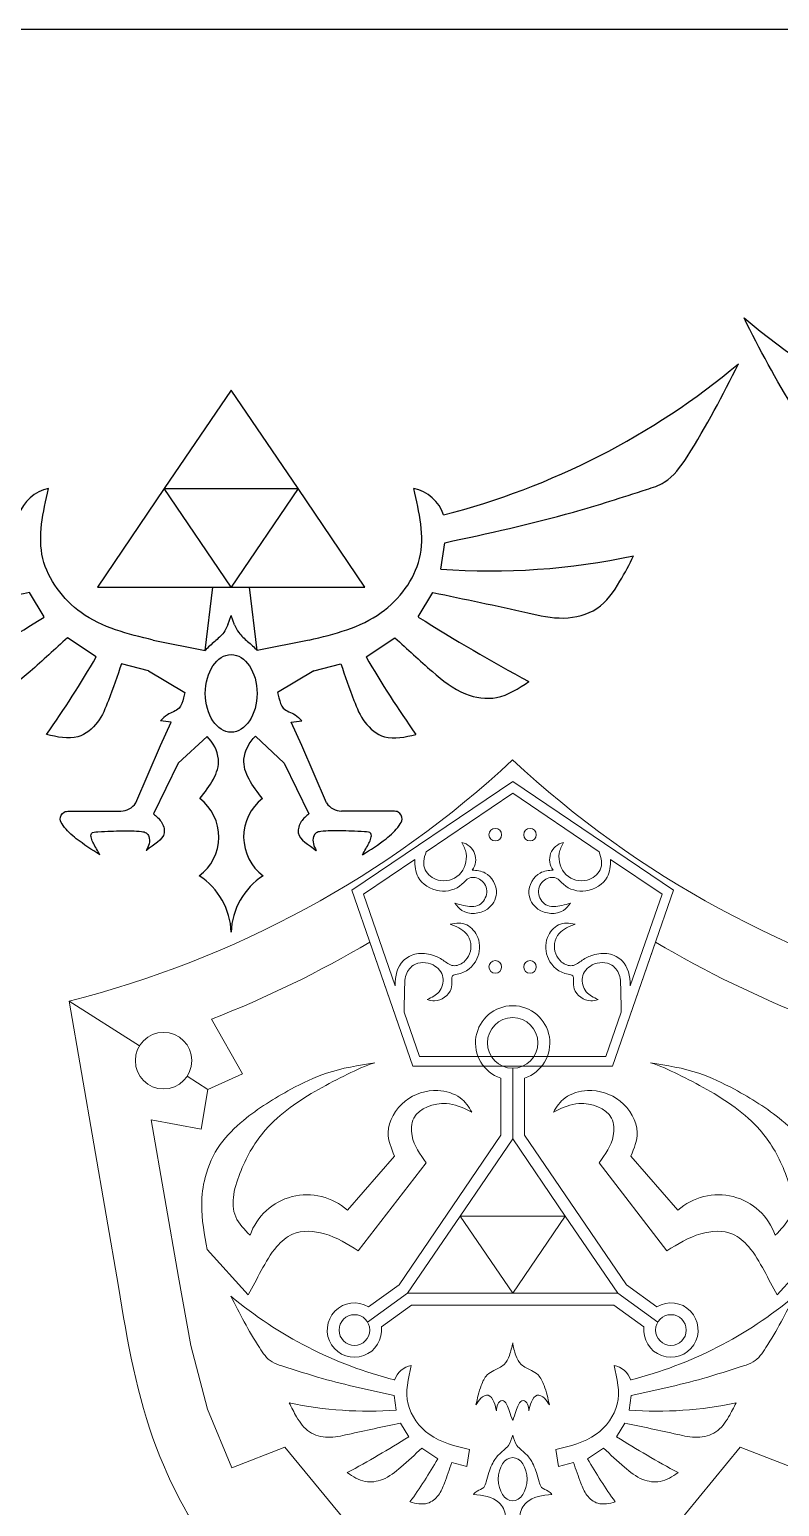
# Model space of a CAD drawing. Header units: inches. Extents: x 0 to 12, y 0 to 12.
# Drawn here: x 4.67 to 6.076, y 9.231 to 12 of the extents above; entities that cross this region are included whole.
import ezdxf

# ---------------------------------------------------------------- set-up
doc = ezdxf.new("R2010")
doc.units = ezdxf.units.IN
doc.header["$MEASUREMENT"] = 0
doc.layers.get('0').update_dxf_attribs({"color": 5})
doc.layers.add('Wingcrest', color=1, linetype='Continuous')

msp = doc.modelspace()

# ---------------------------------------------------------------- linework, layer by layer
at = {"lineweight": 0}
for p, q in [((5.5755, 10.5901), (5.2738, 10.3864)), ((5.8772, 10.3864), (5.5755, 10.5901)), ((5.4133, 10.4587), (5.5755, 10.5682)), ((5.5755, 10.5682), (5.7376, 10.4587)), ((5.2955, 10.3791), (5.392, 10.4443)), ((5.7589, 10.4443), (5.8555, 10.3791)), ((5.2738, 10.3864), (5.3881, 10.0566)), ((5.7628, 10.0566), (5.8772, 10.3864)), ((5.3551, 10.2072), (5.2955, 10.3791)), ((5.8555, 10.3791), (5.7958, 10.2072)), ((5.3881, 10.0566), (5.3074, 10.2893)), ((5.8435, 10.2893), (5.7628, 10.0566)), ((4.8759, 10.0948), (4.7438, 10.1788)), ((5.0108, 10.1449), (5.0687, 10.0424)), ((5.401, 10.0747), (5.3722, 10.1579)), ((5.7788, 10.1579), (5.7499, 10.0747)), ((5.5755, 10.0566), (5.3881, 10.0566)), ((5.3881, 10.0566), (5.5755, 10.0566)), ((5.5755, 10.0747), (5.401, 10.0747)), ((5.7499, 10.0747), (5.5755, 10.0747)), ((5.7628, 10.0566), (5.5755, 10.0566)), ((5.5755, 10.0566), (5.7628, 10.0566)), ((5.5755, 9.9204), (5.5755, 10.0529)), ((5.004, 10.0132), (4.9653, 10.0379)), ((5.0687, 10.0424), (5.004, 10.0132)), ((5.5532, 10.0343), (5.5532, 9.9272)), ((5.5978, 9.9272), (5.5978, 10.0343)), ((5.004, 10.0132), (4.9915, 9.9383)), ((4.9915, 9.9383), (4.8977, 9.9562)), ((4.8977, 9.9562), (4.9487, 9.6611)), ((5.5532, 9.9272), (5.3624, 9.6467)), ((5.5755, 9.9204), (5.477, 9.7756)), ((5.6739, 9.7756), (5.5755, 9.9204)), ((5.7886, 9.6467), (5.5978, 9.9272)), ((5.2658, 9.7866), (5.3538, 9.8882)), ((5.8852, 9.7866), (5.7972, 9.8882)), ((5.4135, 9.8757), (5.2861, 9.7108)), ((5.7374, 9.8757), (5.8648, 9.7108)), ((5.477, 9.7756), (5.3786, 9.6309)), ((5.5755, 9.6309), (5.477, 9.7756)), ((5.477, 9.7756), (5.6739, 9.7756)), ((5.6739, 9.7756), (5.5755, 9.6309)), ((5.7724, 9.6309), (5.6739, 9.7756)), ((5.0796, 9.6277), (5.0027, 9.7127)), ((6.0713, 9.6277), (6.1482, 9.7127)), ((4.9487, 9.6611), (4.972, 9.5328)), ((5.3624, 9.6467), (5.3052, 9.6057)), ((5.8458, 9.6057), (5.7886, 9.6467)), ((5.3786, 9.6309), (5.3033, 9.5769)), ((5.3294, 9.5682), (5.3857, 9.6086)), ((5.3786, 9.6309), (5.5755, 9.6309)), ((5.3857, 9.6086), (5.5755, 9.6086)), ((5.5755, 9.6309), (5.7724, 9.6309)), ((5.5755, 9.6086), (5.7652, 9.6086)), ((5.7652, 9.6086), (5.8215, 9.5682)), ((5.7724, 9.6309), (5.8476, 9.5769)), ((4.972, 9.5328), (5.0031, 9.4138)), ((5.0031, 9.4138), (5.0488, 9.3035)), ((5.3571, 9.4119), (5.353, 9.4393)), ((5.7938, 9.4119), (5.7979, 9.4393)), ((5.3806, 9.362), (5.3654, 9.3875)), ((5.7704, 9.362), (5.7855, 9.3875)), ((5.0488, 9.3035), (5.1486, 9.3424)), ((5.1486, 9.3424), (5.2772, 9.1863)), ((5.435, 9.3206), (5.405, 9.3404)), ((5.4943, 9.338), (5.4894, 9.306)), ((5.6567, 9.338), (5.6616, 9.306)), ((5.716, 9.3206), (5.7459, 9.3404)), ((5.8737, 9.1863), (6.0023, 9.3424)), ((6.0023, 9.3424), (6.1021, 9.3035)), ((5.4894, 9.306), (5.4613, 9.3134)), ((5.6616, 9.306), (5.6896, 9.3134))]:
    msp.add_line(p, q, dxfattribs=at)
at = {"color": 250, "lineweight": 0}
msp.add_line((4.7438, 10.1788), (4.8363, 9.6437), dxfattribs=at)
msp.add_lwpolyline([(0, 0), (12, 0), (12, 12), (0, 12)], close=True)
at = {"lineweight": 0}
for centre, radius in [((5.5429, 10.4906), 0.0118), ((5.608, 10.4906), 0.0118), ((5.5429, 10.2428), 0.0118), ((5.608, 10.2428), 0.0118), ((4.921, 10.067), 0.053)]:
    msp.add_circle(centre, radius, dxfattribs=at)
at = {"color": 250, "lineweight": 0}
for centre, start, end in [((4.2794, 12.0241), 284.1261, 312.9293), ((6.8715, 12.0241), 227.0707, 255.8739)]:
    msp.add_arc(centre, 1.9029, start, end, dxfattribs=at)
at = {"lineweight": 0}
for centre, radius, start, end in [((5.4736, 10.4441), 0.0326, 322.4729, 78.1054), ((5.6773, 10.4441), 0.0326, 101.8946, 217.5271), ((4.2794, 12.0241), 2.0166, 291.266, 300.649), ((6.8715, 12.0241), 2.0166, 239.351, 248.734), ((5.5755, 10.1003), 0.0697, 90, 251.3478), ((5.5755, 10.1003), 0.0697, 288.6522, 90), ((5.5755, 10.1003), 0.0474, 0, 180), ((5.5755, 10.1003), 0.0474, 180, 0), ((5.19, 9.7024), 0.1132, 48.0042, 160.7442), ((5.9609, 9.7024), 0.1132, 19.2558, 131.9958), ((5.5473, 10.2245), 0.7804, 230.1334, 255.6659), ((5.2788, 9.562), 0.051, 58.8504, 7.0054), ((5.6036, 10.2245), 0.7804, 284.3341, 309.8666), ((5.8722, 9.562), 0.051, 172.9946, 121.1496), ((5.2788, 9.562), 0.0288, 0, 180), ((5.8722, 9.562), 0.0288, 0, 180), ((5.2788, 9.562), 0.0288, 180, 0), ((5.8722, 9.562), 0.0288, 180, 0), ((5.3936, 9.4549), 0.0417, 101.4674, 161.1937), ((5.7574, 9.4549), 0.0417, 18.8063, 78.5326), ((5.3051, 10.1213), 0.7114, 257.9267, 274.1924), ((5.8458, 10.1213), 0.7114, 265.8076, 282.0733), ((4.3579, 10.9828), 1.9165, 298.2597, 302.2494), ((6.793, 10.9828), 1.9165, 237.7506, 241.7403), ((4.5826, 9.8106), 0.9831, 324.5017, 330.1066), ((6.5683, 9.8106), 0.9831, 209.8934, 215.4983)]:
    msp.add_arc(centre, radius, start, end, dxfattribs=at)
msp.add_ellipse((5.5755, 9.2824), major_axis=(0, 0.0405), ratio=0.665933, dxfattribs=at)
for points, knots in [([(5.4803, 10.476), (5.4835, 10.4694), (5.4931, 10.4501), (5.4809, 10.4102), (5.4379, 10.3986), (5.4046, 10.4243), (5.4089, 10.4464), (5.4133, 10.4587)], [0, 0, 0, 0, 0.00433671, 0.01277802, 0.0209013, 0.027078, 0.03417887, 0.03417887, 0.03417887, 0.03417887]), ([(5.6706, 10.476), (5.6674, 10.4694), (5.6578, 10.4501), (5.6701, 10.4102), (5.7131, 10.3986), (5.7463, 10.4243), (5.742, 10.4464), (5.7376, 10.4587)], [0, 0, 0, 0, 0.00433671, 0.01277802, 0.0209013, 0.027078, 0.03417887, 0.03417887, 0.03417887, 0.03417887]), ([(5.392, 10.4443), (5.392, 10.4324), (5.394, 10.4047), (5.4365, 10.3786), (5.4755, 10.3893), (5.4936, 10.4134), (5.5198, 10.408), (5.5316, 10.3818), (5.5145, 10.3533), (5.487, 10.3562), (5.4724, 10.3608), (5.4672, 10.3624)], [0.00161532, 0.00161532, 0.00161532, 0.00161532, 0.00843951, 0.01794767, 0.02676165, 0.03034979, 0.03473275, 0.03990875, 0.04526398, 0.05124625, 0.05456569, 0.05456569, 0.05456569, 0.05456569]), ([(5.7589, 10.4443), (5.7589, 10.4324), (5.757, 10.4047), (5.7144, 10.3786), (5.6754, 10.3893), (5.6574, 10.4134), (5.6311, 10.408), (5.6193, 10.3818), (5.6364, 10.3533), (5.6639, 10.3562), (5.6786, 10.3608), (5.6837, 10.3624)], [0.00161532, 0.00161532, 0.00161532, 0.00161532, 0.00843951, 0.01794767, 0.02676165, 0.03034979, 0.03473275, 0.03990875, 0.04526398, 0.05124625, 0.05456569, 0.05456569, 0.05456569, 0.05456569]), ([(5.4672, 10.3624), (5.4711, 10.3571), (5.4851, 10.3391), (5.5288, 10.3429), (5.5528, 10.3829), (5.5315, 10.4214), (5.508, 10.4235), (5.4994, 10.4243)], [0.00033634, 0.00033634, 0.00033634, 0.00033634, 0.0041984, 0.013742, 0.02052441, 0.02924261, 0.03426993, 0.03426993, 0.03426993, 0.03426993]), ([(5.6837, 10.3624), (5.6798, 10.3571), (5.6658, 10.3391), (5.6221, 10.3429), (5.5981, 10.3829), (5.6195, 10.4214), (5.6429, 10.4235), (5.6515, 10.4243)], [0.00033634, 0.00033634, 0.00033634, 0.00033634, 0.0041984, 0.013742, 0.02052441, 0.02924261, 0.03426993, 0.03426993, 0.03426993, 0.03426993]), ([(5.4582, 10.3227), (5.4696, 10.3185), (5.4876, 10.3115), (5.5013, 10.2816), (5.4912, 10.2523), (5.4629, 10.2412), (5.445, 10.2565), (5.4231, 10.2668), (5.3955, 10.2703), (5.3602, 10.2521), (5.3556, 10.2257), (5.3551, 10.2072)], [0.00030639, 0.00030639, 0.00030639, 0.00030639, 0.00723422, 0.01140536, 0.01883983, 0.0229945, 0.02731397, 0.03175048, 0.03768136, 0.04330908, 0.05350238, 0.05350238, 0.05350238, 0.05350238]), ([(5.4153, 10.1816), (5.4198, 10.1801), (5.4367, 10.1754), (5.4617, 10.1941), (5.4618, 10.2142), (5.4608, 10.2279), (5.4864, 10.2299), (5.5127, 10.2529), (5.5162, 10.2963), (5.4903, 10.3267), (5.4694, 10.3255), (5.4582, 10.3227)], [0.000453, 0.000453, 0.000453, 0.000453, 0.00323887, 0.01091014, 0.01408877, 0.01589701, 0.01769875, 0.02708716, 0.03507638, 0.0414146, 0.04796878, 0.04796878, 0.04796878, 0.04796878]), ([(5.7356, 10.1816), (5.7312, 10.1801), (5.7142, 10.1754), (5.6892, 10.1941), (5.6892, 10.2142), (5.6901, 10.2279), (5.6646, 10.2299), (5.6382, 10.2529), (5.6348, 10.2963), (5.6606, 10.3267), (5.6815, 10.3255), (5.6927, 10.3227)], [0.000453, 0.000453, 0.000453, 0.000453, 0.00323887, 0.01091014, 0.01408877, 0.01589701, 0.01769875, 0.02708716, 0.03507638, 0.0414146, 0.04796878, 0.04796878, 0.04796878, 0.04796878]), ([(5.6927, 10.3227), (5.6813, 10.3185), (5.6633, 10.3115), (5.6497, 10.2816), (5.6597, 10.2523), (5.6881, 10.2412), (5.706, 10.2565), (5.7278, 10.2668), (5.7554, 10.2703), (5.7907, 10.2521), (5.7953, 10.2257), (5.7958, 10.2072)], [0.00030639, 0.00030639, 0.00030639, 0.00030639, 0.00723422, 0.01140536, 0.01883983, 0.0229945, 0.02731397, 0.03175048, 0.03768136, 0.04330908, 0.05350238, 0.05350238, 0.05350238, 0.05350238]), ([(5.4153, 10.1816), (5.4236, 10.1855), (5.4404, 10.1935), (5.4497, 10.2249), (5.4265, 10.2523), (5.3896, 10.2526), (5.3738, 10.2286), (5.3725, 10.1977), (5.3722, 10.1753), (5.3722, 10.1579)], [0.0000638, 0.0000638, 0.0000638, 0.0000638, 0.00537861, 0.01092551, 0.01688756, 0.02427956, 0.02934575, 0.0323294, 0.04278048, 0.04278048, 0.04278048, 0.04278048]), ([(5.7356, 10.1816), (5.7274, 10.1855), (5.7105, 10.1935), (5.7013, 10.2249), (5.7244, 10.2523), (5.7613, 10.2526), (5.7771, 10.2286), (5.7784, 10.1977), (5.7787, 10.1753), (5.7788, 10.1579)], [0.0000638, 0.0000638, 0.0000638, 0.0000638, 0.00537861, 0.01092551, 0.01688756, 0.02427956, 0.02934575, 0.0323294, 0.04278048, 0.04278048, 0.04278048, 0.04278048]), ([(5.3169, 10.0632), (5.2863, 10.0582), (5.2314, 10.0492), (5.1492, 10.0093), (5.0802, 9.9667), (5.0229, 9.9108), (4.9973, 9.8541), (4.9891, 9.7858), (4.9975, 9.7408), (5.0027, 9.7127)], [0, 0, 0, 0, 0.0185093, 0.0331391, 0.054433, 0.0670295, 0.0805547, 0.0908208, 0.1078467, 0.1078467, 0.1078467, 0.1078467]), ([(5.0831, 9.7398), (5.0724, 9.7506), (5.0403, 9.7832), (5.0638, 9.8655), (5.1134, 9.9506), (5.1924, 10.0045), (5.2638, 10.0408), (5.2993, 10.0576), (5.3169, 10.0632)], [0, 0, 0, 0, 0.00874255, 0.02624393, 0.04399088, 0.06904044, 0.08130712, 0.09240467, 0.09240467, 0.09240467, 0.09240467]), ([(5.834, 10.0632), (5.8647, 10.0582), (5.9195, 10.0492), (6.0017, 10.0093), (6.0707, 9.9667), (6.128, 9.9108), (6.1536, 9.8541), (6.1618, 9.7858), (6.1534, 9.7408), (6.1482, 9.7127)], [0, 0, 0, 0, 0.0185093, 0.0331391, 0.054433, 0.0670295, 0.0805547, 0.0908208, 0.1078467, 0.1078467, 0.1078467, 0.1078467]), ([(6.0678, 9.7398), (6.0785, 9.7506), (6.1106, 9.7832), (6.0871, 9.8655), (6.0376, 9.9506), (5.9585, 10.0045), (5.8871, 10.0408), (5.8516, 10.0576), (5.834, 10.0632)], [0, 0, 0, 0, 0.00874255, 0.02624393, 0.04399088, 0.06904044, 0.08130712, 0.09240467, 0.09240467, 0.09240467, 0.09240467]), ([(5.3538, 9.8882), (5.3478, 9.9028), (5.3329, 9.9389), (5.3689, 9.9981), (5.4281, 10.0166), (5.478, 10.0023), (5.4931, 9.9807), (5.4989, 9.9702)], [0, 0, 0, 0, 0.0091162, 0.02256182, 0.03539583, 0.04424211, 0.051276, 0.051276, 0.051276, 0.051276]), ([(5.7972, 9.8882), (5.8032, 9.9028), (5.818, 9.9389), (5.782, 9.9981), (5.7228, 10.0166), (5.673, 10.0023), (5.6578, 9.9807), (5.652, 9.9702)], [0, 0, 0, 0, 0.0091162, 0.02256182, 0.03539583, 0.04424211, 0.051276, 0.051276, 0.051276, 0.051276]), ([(5.4135, 9.8757), (5.402, 9.8914), (5.3837, 9.9162), (5.3864, 9.974), (5.4463, 9.994), (5.4824, 9.979), (5.4973, 9.971), (5.4989, 9.9702)], [0, 0, 0, 0, 0.01143883, 0.01801906, 0.03139935, 0.04037691, 0.0415103, 0.0415103, 0.0415103, 0.0415103]), ([(5.7374, 9.8757), (5.749, 9.8914), (5.7672, 9.9162), (5.7646, 9.974), (5.7046, 9.994), (5.6685, 9.979), (5.6537, 9.971), (5.652, 9.9702)], [0, 0, 0, 0, 0.01143883, 0.01801906, 0.03139935, 0.04037691, 0.0415103, 0.0415103, 0.0415103, 0.0415103]), ([(5.0796, 9.6277), (5.0877, 9.6429), (5.1043, 9.674), (5.1274, 9.7158), (5.1672, 9.7505), (5.2291, 9.7462), (5.2661, 9.7232), (5.2861, 9.7108)], [0, 0, 0, 0, 0.01038254, 0.02111262, 0.02864786, 0.04065201, 0.05478983, 0.05478983, 0.05478983, 0.05478983]), ([(6.0713, 9.6277), (6.0632, 9.6429), (6.0467, 9.674), (6.0236, 9.7158), (5.9837, 9.7505), (5.9218, 9.7462), (5.8848, 9.7232), (5.8648, 9.7108)], [0, 0, 0, 0, 0.01038254, 0.02111262, 0.02864786, 0.04065201, 0.05478983, 0.05478983, 0.05478983, 0.05478983]), ([(5.353, 9.4393), (5.308, 9.4491), (5.2369, 9.4645), (5.1622, 9.4885), (5.1183, 9.5027), (5.0853, 9.5504), (5.0635, 9.5932), (5.0471, 9.6255)], [0, 0, 0, 0, 0.02753964, 0.04351363, 0.0474821, 0.05463243, 0.07669562, 0.07669562, 0.07669562, 0.07669562]), ([(5.7979, 9.4393), (5.8429, 9.4491), (5.9141, 9.4645), (5.9887, 9.4885), (6.0326, 9.5027), (6.0657, 9.5504), (6.0874, 9.5932), (6.1038, 9.6255)], [0, 0, 0, 0, 0.02753964, 0.04351363, 0.0474821, 0.05463243, 0.07669562, 0.07669562, 0.07669562, 0.07669562]), ([(5.5755, 9.5383), (5.5739, 9.5303), (5.5711, 9.5158), (5.5604, 9.4949), (5.5422, 9.4877), (5.5247, 9.4773), (5.5136, 9.4534), (5.5093, 9.4338), (5.5067, 9.4216)], [0, 0, 0, 0, 0.00496667, 0.00889983, 0.01334248, 0.01630321, 0.02086423, 0.02843291, 0.02843291, 0.02843291, 0.02843291]), ([(5.5755, 9.5383), (5.577, 9.5303), (5.5798, 9.5158), (5.5905, 9.4949), (5.6087, 9.4877), (5.6262, 9.4773), (5.6374, 9.4534), (5.6416, 9.4338), (5.6443, 9.4216)], [0, 0, 0, 0, 0.00496667, 0.00889983, 0.01334248, 0.01630321, 0.02086423, 0.02843291, 0.02843291, 0.02843291, 0.02843291]), ([(5.4943, 9.338), (5.4677, 9.3443), (5.4184, 9.3561), (5.3682, 9.4228), (5.3795, 9.471), (5.3853, 9.4957)], [0, 0, 0, 0, 0.01607831, 0.02987121, 0.04449574, 0.04449574, 0.04449574, 0.04449574]), ([(5.6567, 9.338), (5.6832, 9.3443), (5.7326, 9.3561), (5.7828, 9.4228), (5.7715, 9.471), (5.7656, 9.4957)], [0, 0, 0, 0, 0.01607831, 0.02987121, 0.04449574, 0.04449574, 0.04449574, 0.04449574]), ([(5.3654, 9.3875), (5.3324, 9.3806), (5.2872, 9.3712), (5.2301, 9.3579), (5.1916, 9.3675), (5.1708, 9.3969), (5.1608, 9.4168), (5.1563, 9.4257)], [0, 0, 0, 0, 0.02023305, 0.02779216, 0.03497388, 0.04239776, 0.04841567, 0.04841567, 0.04841567, 0.04841567]), ([(5.5452, 9.4105), (5.5439, 9.4159), (5.5414, 9.4264), (5.5313, 9.4444), (5.5143, 9.4344), (5.5092, 9.4259), (5.5067, 9.4216)], [0, 0, 0, 0, 0.00351206, 0.00679766, 0.00978558, 0.01288207, 0.01288207, 0.01288207, 0.01288207]), ([(5.5755, 9.3923), (5.5732, 9.3981), (5.5693, 9.4084), (5.5659, 9.4215), (5.5561, 9.4339), (5.5456, 9.4224), (5.5454, 9.4146), (5.5452, 9.4105)], [0, 0, 0, 0, 0.00367448, 0.00651244, 0.00872326, 0.0109429, 0.0134626, 0.0134626, 0.0134626, 0.0134626]), ([(5.5755, 9.3923), (5.5777, 9.3981), (5.5817, 9.4084), (5.585, 9.4215), (5.5949, 9.4339), (5.6053, 9.4224), (5.6056, 9.4146), (5.6057, 9.4105)], [0, 0, 0, 0, 0.00367448, 0.00651244, 0.00872326, 0.0109429, 0.0134626, 0.0134626, 0.0134626, 0.0134626]), ([(5.6057, 9.4105), (5.607, 9.4159), (5.6096, 9.4264), (5.6197, 9.4444), (5.6367, 9.4344), (5.6417, 9.4259), (5.6443, 9.4216)], [0, 0, 0, 0, 0.00351206, 0.00679766, 0.00978558, 0.01288207, 0.01288207, 0.01288207, 0.01288207]), ([(5.7855, 9.3875), (5.8185, 9.3806), (5.8638, 9.3712), (5.9208, 9.3579), (5.9594, 9.3675), (5.9801, 9.3969), (5.9901, 9.4168), (5.9946, 9.4257)], [0, 0, 0, 0, 0.02023305, 0.02779216, 0.03497388, 0.04239776, 0.04841567, 0.04841567, 0.04841567, 0.04841567]), ([(5.5755, 9.3649), (5.5735, 9.358), (5.5704, 9.3469), (5.5564, 9.3349), (5.5404, 9.3207), (5.5319, 9.2985), (5.5262, 9.2801), (5.5225, 9.2647), (5.5094, 9.262), (5.5041, 9.2562), (5.502, 9.2538)], [0, 0, 0, 0, 0.00412311, 0.00675957, 0.01082209, 0.01687384, 0.02044886, 0.02277519, 0.025562, 0.02745838, 0.02745838, 0.02745838, 0.02745838]), ([(5.5755, 9.3649), (5.5774, 9.358), (5.5805, 9.3469), (5.5945, 9.3349), (5.6105, 9.3207), (5.619, 9.2985), (5.6247, 9.2801), (5.6285, 9.2647), (5.6415, 9.262), (5.6468, 9.2562), (5.649, 9.2538)], [0, 0, 0, 0, 0.00412311, 0.00675957, 0.01082209, 0.01687384, 0.02044886, 0.02277519, 0.025562, 0.02745838, 0.02745838, 0.02745838, 0.02745838]), ([(5.405, 9.3404), (5.3921, 9.3286), (5.3691, 9.3073), (5.336, 9.28), (5.2962, 9.2742), (5.2761, 9.2876), (5.2653, 9.2948)], [0, 0, 0, 0, 0.01052872, 0.01884852, 0.02537562, 0.03288337, 0.03288337, 0.03288337, 0.03288337]), ([(5.7459, 9.3404), (5.7588, 9.3286), (5.7818, 9.3073), (5.815, 9.28), (5.8547, 9.2742), (5.8748, 9.2876), (5.8856, 9.2948)], [0, 0, 0, 0, 0.01052872, 0.01884852, 0.02537562, 0.03288337, 0.03288337, 0.03288337, 0.03288337]), ([(5.4613, 9.3134), (5.4568, 9.3006), (5.4496, 9.2798), (5.4383, 9.2514), (5.4143, 9.2321), (5.3943, 9.237), (5.383, 9.2397)], [0, 0, 0, 0, 0.00813648, 0.01321573, 0.01827977, 0.02485473, 0.02485473, 0.02485473, 0.02485473]), ([(5.6896, 9.3134), (5.6941, 9.3006), (5.7013, 9.2798), (5.7127, 9.2514), (5.7367, 9.2321), (5.7566, 9.237), (5.7679, 9.2397)], [0, 0, 0, 0, 0.00813648, 0.01321573, 0.01827977, 0.02485473, 0.02485473, 0.02485473, 0.02485473]), ([(5.5429, 9.1729), (5.5532, 9.1862), (5.5697, 9.2075), (5.5471, 9.249), (5.5196, 9.2519), (5.502, 9.2538)], [0, 0, 0, 0, 0.00906876, 0.01459213, 0.02458282, 0.02458282, 0.02458282, 0.02458282]), ([(5.6081, 9.1729), (5.5978, 9.1862), (5.5812, 9.2075), (5.6039, 9.249), (5.6313, 9.2519), (5.649, 9.2538)], [0, 0, 0, 0, 0.00906876, 0.01459213, 0.02458282, 0.02458282, 0.02458282, 0.02458282])]:
    msp.add_open_spline(points, degree=3, knots=knots, dxfattribs=at)
at = {"color": 250, "lineweight": 0}
for points in [[(5.5755, 8.6309), (5.4673, 8.7113), (5.2775, 8.8526), (5.0405, 9.0836), (4.8869, 9.3461), (4.853, 9.5407), (4.8363, 9.6437)], [(5.5755, 8.6309), (5.6836, 8.7113), (5.8734, 8.8526), (6.1105, 9.0836), (6.264, 9.3461), (6.2979, 9.5407), (6.3146, 9.6437)]]:
    msp.add_open_spline(points, degree=3, knots=[0, 0, 0, 0, 0.0808468, 0.1419248, 0.197496, 0.2597021, 0.2597021, 0.2597021, 0.2597021], dxfattribs=at)
at = {"layer": 'Wingcrest'}
for p, q in [((5.0477, 11.3237), (4.9223, 11.1393)), ((5.1731, 11.1393), (5.0477, 11.3237)), ((4.9223, 11.1393), (4.7969, 10.9549)), ((5.2986, 10.9549), (5.1731, 11.1393)), ((5.4407, 10.9885), (5.4482, 11.0379)), ((4.6969, 10.8988), (4.6696, 10.9446)), ((4.7969, 10.9549), (5.0132, 10.9549)), ((4.9989, 10.8361), (5.0132, 10.9549)), ((5.0823, 10.9549), (5.2986, 10.9549)), ((5.0965, 10.8361), (5.0823, 10.9549)), ((5.3985, 10.8988), (5.4258, 10.9446)), ((4.7948, 10.8242), (4.7409, 10.8599)), ((4.9016, 10.8555), (4.9989, 10.8361)), ((5.1939, 10.8555), (5.0965, 10.8361)), ((5.3006, 10.8242), (5.3546, 10.8599)), ((4.8927, 10.798), (4.8422, 10.8112)), ((5.2027, 10.798), (5.2532, 10.8112)), ((4.8927, 10.798), (4.9611, 10.7574)), ((5.2027, 10.798), (5.1343, 10.7574)), ((4.915, 10.6581), (4.9354, 10.7017)), ((5.1804, 10.6581), (5.16, 10.7017)), ((5.0025, 10.675), (4.9486, 10.6246)), ((5.0932, 10.6753), (5.1469, 10.6246)), ((4.8688, 10.5503), (4.915, 10.6581)), ((5.2267, 10.5503), (5.1804, 10.6581)), ((4.9486, 10.6246), (4.902, 10.5297)), ((5.1469, 10.6246), (5.1935, 10.5297)), ((4.7438, 10.5348), (4.8408, 10.5348)), ((5.3516, 10.5348), (5.2547, 10.5348))]:
    msp.add_line(p, q, dxfattribs=at)
at = {"layer": 'Wingcrest', "color": 2}
for p, q in [((5.0477, 10.9549), (4.9223, 11.1393)), ((4.9223, 11.1393), (5.1731, 11.1393)), ((5.1731, 11.1393), (5.0477, 10.9549)), ((5.0132, 10.9549), (5.0823, 10.9549)), ((5.0413, 10.8838), (5.0479, 10.9018)), ((5.0541, 10.8838), (5.0479, 10.9018))]:
    msp.add_line(p, q, dxfattribs=at)
at = {"layer": 'Wingcrest'}
for centre, radius, start, end in [((6.9097, 12.5375), 1.4047, 230.1334, 255.6659), ((5.0983, 12.4512), 1.4047, 284.3341, 309.8666), ((4.7203, 11.066), 0.075, 101.4674, 161.1937), ((5.3751, 11.066), 0.075, 18.8063, 78.5326), ((5.5343, 12.2655), 1.2804, 265.8076, 282.0733), ((2.8562, 13.8162), 3.4497, 298.2597, 302.2494), ((7.2393, 13.8162), 3.4497, 237.7506, 241.7403), ((3.2606, 11.7062), 1.7696, 324.5017, 330.1066), ((6.8348, 11.7062), 1.7696, 209.8934, 215.4983), ((4.8401, 10.5688), 0.0341, 271.0459, 327.1361), ((4.9332, 10.4864), 0.0912, 306.8379, 52.1804), ((5.1623, 10.4864), 0.0912, 127.8196, 233.1621), ((5.2553, 10.5688), 0.0341, 212.8639, 268.9541), ((4.9174, 10.3037), 0.1304, 1.9204, 57.3192), ((5.178, 10.3037), 0.1304, 122.6808, 178.0796)]:
    msp.add_arc(centre, radius, start, end, dxfattribs=at)
at = {"layer": 'Wingcrest', "color": 2}
msp.add_ellipse((5.0477, 10.7555), major_axis=(0, 0.0728), ratio=0.665933, dxfattribs=at)
at = {"layer": 'Wingcrest'}
for points, knots in [([(6.5599, 11.1242), (6.4789, 11.1418), (6.3509, 11.1697), (6.2165, 11.2128), (6.1375, 11.2383), (6.078, 11.3242), (6.0388, 11.4012), (6.0093, 11.4593)], [0, 0, 0, 0, 0.02753964, 0.04351363, 0.0474821, 0.05463243, 0.07669562, 0.07669562, 0.07669562, 0.07669562]), ([(5.4482, 11.0379), (5.5292, 11.0555), (5.6572, 11.0833), (5.7916, 11.1264), (5.8706, 11.1519), (5.9301, 11.2378), (5.9692, 11.3148), (5.9988, 11.373)], [0, 0, 0, 0, 0.02753964, 0.04351363, 0.0474821, 0.05463243, 0.07669562, 0.07669562, 0.07669562, 0.07669562]), ([(4.9016, 10.8555), (4.8538, 10.8669), (4.765, 10.8881), (4.6746, 11.0082), (4.6949, 11.0949), (4.7054, 11.1395)], [0, 0, 0, 0, 0.01607831, 0.02987121, 0.04449574, 0.04449574, 0.04449574, 0.04449574]), ([(5.1939, 10.8555), (5.2417, 10.8669), (5.3305, 10.8881), (5.4209, 11.0082), (5.4005, 11.0949), (5.39, 11.1395)], [0, 0, 0, 0, 0.01607831, 0.02987121, 0.04449574, 0.04449574, 0.04449574, 0.04449574]), ([(4.6696, 10.9446), (4.6103, 10.9323), (4.5288, 10.9154), (4.4261, 10.8914), (4.3567, 10.9086), (4.3193, 10.9616), (4.3013, 10.9974), (4.2933, 11.0134)], [0, 0, 0, 0, 0.02023305, 0.02779216, 0.03497388, 0.04239776, 0.04841567, 0.04841567, 0.04841567, 0.04841567]), ([(5.4258, 10.9446), (5.4852, 10.9323), (5.5667, 10.9154), (5.6694, 10.8914), (5.7387, 10.9086), (5.7761, 10.9616), (5.7941, 10.9974), (5.8022, 11.0134)], [0, 0, 0, 0, 0.02023305, 0.02779216, 0.03497388, 0.04239776, 0.04841567, 0.04841567, 0.04841567, 0.04841567]), ([(4.7409, 10.8599), (4.7177, 10.8386), (4.6763, 10.8004), (4.6166, 10.7512), (4.545, 10.7408), (4.5088, 10.7649), (4.4895, 10.7777)], [0, 0, 0, 0, 0.01052872, 0.01884852, 0.02537562, 0.03288337, 0.03288337, 0.03288337, 0.03288337]), ([(5.3546, 10.8599), (5.3777, 10.8386), (5.4192, 10.8004), (5.4788, 10.7512), (5.5504, 10.7408), (5.5866, 10.7649), (5.606, 10.7777)], [0, 0, 0, 0, 0.01052872, 0.01884852, 0.02537562, 0.03288337, 0.03288337, 0.03288337, 0.03288337]), ([(4.8422, 10.8112), (4.8342, 10.7882), (4.8211, 10.7508), (4.8008, 10.6996), (4.7576, 10.665), (4.7217, 10.6737), (4.7014, 10.6786)], [0, 0, 0, 0, 0.00813648, 0.01321573, 0.01827977, 0.02485473, 0.02485473, 0.02485473, 0.02485473]), ([(5.2532, 10.8112), (5.2612, 10.7882), (5.2743, 10.7508), (5.2947, 10.6996), (5.3379, 10.665), (5.3738, 10.6737), (5.3941, 10.6786)], [0, 0, 0, 0, 0.00813648, 0.01321573, 0.01827977, 0.02485473, 0.02485473, 0.02485473, 0.02485473]), ([(4.9611, 10.7574), (4.9601, 10.754), (4.9573, 10.7437), (4.9523, 10.7236), (4.9288, 10.7188), (4.9193, 10.7083), (4.9154, 10.7041)], [0.019275181, 0.019275181, 0.019275181, 0.019275181, 0.020448856, 0.02277519, 0.025561995, 0.027458383, 0.027458383, 0.027458383, 0.027458383]), ([(5.1343, 10.7574), (5.1353, 10.754), (5.1382, 10.7437), (5.1431, 10.7236), (5.1667, 10.7188), (5.1762, 10.7083), (5.18, 10.7041)], [0.019275181, 0.019275181, 0.019275181, 0.019275181, 0.020448856, 0.02277519, 0.025561995, 0.027458383, 0.027458383, 0.027458383, 0.027458383]), ([(4.9891, 10.5584), (5.0076, 10.5822), (5.0369, 10.6201), (5.0139, 10.6636), (5.0025, 10.675)], [0, 0, 0, 0, 0.00906876, 0.01436878, 0.01436878, 0.01436878, 0.01436878]), ([(5.1064, 10.5584), (5.0879, 10.5822), (5.0584, 10.6202), (5.0817, 10.6639), (5.0932, 10.6753)], [0, 0, 0, 0, 0.00906876, 0.01440993, 0.01440993, 0.01440993, 0.01440993]), ([(4.8017, 10.4529), (4.7865, 10.4625), (4.7613, 10.4783), (4.7365, 10.501), (4.7246, 10.5199), (4.732, 10.5342), (4.7405, 10.5346), (4.7438, 10.5348)], [0, 0, 0, 0, 0.00596177, 0.00986587, 0.01130521, 0.01296865, 0.01403095, 0.01403095, 0.01403095, 0.01403095]), ([(4.902, 10.5297), (4.9072, 10.5254), (4.9181, 10.5166), (4.9285, 10.4839), (4.9009, 10.4718), (4.8886, 10.461), (4.8882, 10.4607)], [0, 0, 0, 0, 0.002263082, 0.004672888, 0.009805081, 0.009973743, 0.009973743, 0.009973743, 0.009973743]), ([(5.1935, 10.5297), (5.1882, 10.5254), (5.1774, 10.5166), (5.167, 10.4839), (5.1945, 10.4718), (5.2069, 10.461), (5.2073, 10.4607)], [0, 0, 0, 0, 0.002263082, 0.004672888, 0.009805081, 0.009973743, 0.009973743, 0.009973743, 0.009973743]), ([(5.2937, 10.4529), (5.309, 10.4625), (5.3341, 10.4783), (5.3589, 10.501), (5.3709, 10.5199), (5.3635, 10.5342), (5.355, 10.5346), (5.3516, 10.5348)], [0, 0, 0, 0, 0.00596177, 0.00986587, 0.01130521, 0.01296865, 0.01403095, 0.01403095, 0.01403095, 0.01403095]), ([(4.8017, 10.4529), (4.7974, 10.4602), (4.7914, 10.4704), (4.7853, 10.483), (4.7837, 10.4957), (4.8121, 10.4968), (4.8395, 10.498), (4.8703, 10.4982), (4.889, 10.4951), (4.8975, 10.4814), (4.8929, 10.4688), (4.8882, 10.4607)], [0, 0, 0, 0, 0.00278599, 0.00388366, 0.00486863, 0.00626844, 0.01134116, 0.01538852, 0.01640716, 0.01732059, 0.0203083, 0.0203083, 0.0203083, 0.0203083]), ([(5.2937, 10.4529), (5.298, 10.4602), (5.304, 10.4704), (5.3101, 10.483), (5.3117, 10.4957), (5.2834, 10.4968), (5.256, 10.498), (5.2251, 10.4982), (5.2065, 10.4951), (5.198, 10.4814), (5.2026, 10.4688), (5.2073, 10.4607)], [0, 0, 0, 0, 0.00278599, 0.00388366, 0.00486863, 0.00626844, 0.01134116, 0.01538852, 0.01640716, 0.01732059, 0.0203083, 0.0203083, 0.0203083, 0.0203083])]:
    msp.add_open_spline(points, degree=3, knots=knots, dxfattribs=at)
at = {"layer": 'Wingcrest', "color": 2}
for points in [[(5.0413, 10.8838), (5.0393, 10.8787), (5.0333, 10.8669), (5.0166, 10.8527), (5.0045, 10.842), (4.9989, 10.8361)], [(5.0541, 10.8838), (5.0562, 10.8787), (5.0622, 10.8669), (5.0788, 10.8527), (5.091, 10.842), (5.0965, 10.8361)]]:
    msp.add_open_spline(points, degree=3, knots=[0.002295499, 0.002295499, 0.002295499, 0.002295499, 0.004123113, 0.006759574, 0.009461997, 0.009461997, 0.009461997, 0.009461997], dxfattribs=at)
at = {"layer": 'Wingcrest'}
for points in [[(4.9354, 10.7017), (4.9288, 10.7026), (4.9221, 10.7033), (4.9154, 10.7041)], [(5.16, 10.7017), (5.1666, 10.7026), (5.1733, 10.7033), (5.18, 10.7041)]]:
    msp.add_open_spline(points, degree=3, dxfattribs=at)

doc.saveas('drawing.dxf')
